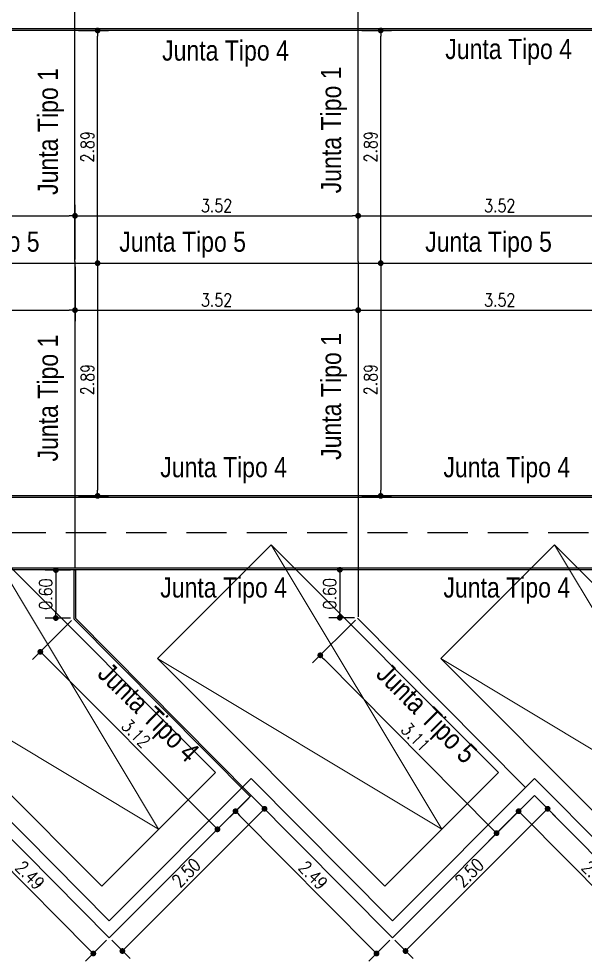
# Model space of a CAD drawing. Header units: millimetres. Extents: x 28448 to 57563, y -116865 to -58388.
# Drawn here: x 28750.3 to 28757.34, y -58466.68 to -58454.97 of the extents above; entities that cross this region are included whole.
import ezdxf

# ---------------------------------------------------------------- set-up
doc = ezdxf.new("R2010")
doc.units = ezdxf.units.MM
doc.header["$PDMODE"] = 35
doc.header["$PDSIZE"] = 0.5
doc.linetypes.add('DASHED', pattern=[0.75, 0.5, -0.25])
doc.layers.get('DEFPOINTS').update_dxf_attribs({"color": 252, "lineweight": 5})
doc.layers.add('-VC-Techos', color=251, linetype='Continuous', lineweight=13)
doc.layers.add('Proyecto de Pavimento', color=4, linetype='Continuous')
doc.styles.add('Angosta', font='romans.shx', dxfattribs={"width": 0.8})
doc.styles.add('ARIAL', font='ARIALN.TTF')
doc.dimstyles.new('JC_1@100', dxfattribs={"dimscale": 0.9, "dimtxt": 0.18, "dimasz": 0.08, "dimexe": 0.15, "dimexo": 0.05, "dimgap": 0.05, "dimtad": 1, "dimzin": 1, "dimdsep": 46, "dimtxsty": 'Angosta', "dimblk1": 'DOT', "dimblk2": 'DOT', "dimsah": 1, "dimcen": 0.09, "dimclrd": 2, "dimclre": 1, "dimclrt": 3, "dimaunit": 1, "dimadec": 3, "dimazin": 0, "dimtfac": 1.8, "dimtmove": 2, "dimatfit": 3, "dimldrblk": 'DOT', "dimfxl": 0.15, "dimtolj": 1, "dimtzin": 0, "dimarcsym": 0})

# ---------------------------------------------------------------- blocks, each defined once
blk = doc.blocks.new('A$C425A0BF6')
at = {"layer": '-VC-Techos', "color": 6, "linetype": 'Continuous'}
for p, q in [((0, 4), (2, 4)), ((0, 0), (0, 4)), ((0, 0), (1, 4)), ((1, 4), (2, 0)), ((2, 4), (2, 0)), ((2, 0), (0, 0))]:
    blk.add_line(p, q, dxfattribs=at)
blk = doc.blocks.new('_Dot')
at = {"color": 0, "linetype": 'ByBlock', "lineweight": -2}
blk.add_line((-0.5, 0), (-1, 0), dxfattribs=at)
at = {"color": 0, "linetype": 'ByBlock', "const_width": 0.5}
blk.add_lwpolyline([(-0.25, 0, 1), (0.25, 0, 1)], format="xyb", close=True, dxfattribs=at)
blk = doc.blocks.new('*D238')
at = {"layer": 'DEFPOINTS', "color": 0, "transparency": 16777216}
for p in [(28715.467, -58458.011), (28716.184, -58460.903), (28771.754, -58460.903)]:
    blk.add_point(p, dxfattribs=at)
at = {"layer": 'Proyecto de Pavimento', "color": 1, "lineweight": -2, "transparency": 16777216}
for p, q in [((28715.512, -58458.011), (28716.319, -58458.011)), ((28771.709, -58460.903), (28716.049, -58460.903))]:
    blk.add_line(p, q, dxfattribs=at)
at = {"layer": 'Proyecto de Pavimento', "color": 2, "lineweight": -2, "transparency": 16777216}
blk.add_line((28716.184, -58458.083), (28716.184, -58460.831), dxfattribs=at)
at = {"layer": 'Proyecto de Pavimento', "color": 2, "lineweight": -2, "transparency": 16777216, "xscale": 0.072, "yscale": 0.072, "zscale": 0.072}
for p, rotation in [((28716.184, -58458.011), 90), ((28716.184, -58460.903), 270)]:
    blk.add_blockref('_Dot', p, dxfattribs=dict(at, rotation=rotation))
at = {"layer": 'Proyecto de Pavimento', "color": 3, "transparency": 16777216, "insert": (28716.058, -58459.457), "char_height": 0.162, "attachment_point": 5, "rotation": 90, "style": 'Angosta'}
blk.add_mtext('\\A1;2.89', dxfattribs=at)
blk = doc.blocks.new('*D272')
at = {"layer": 'DEFPOINTS', "color": 0, "transparency": 16777216}
for p in [(28750.998, -58457.422), (28747.475, -58458.011), (28750.998, -58458.011)]:
    blk.add_point(p, dxfattribs=at)
at = {"layer": 'Proyecto de Pavimento', "color": 1, "lineweight": -2, "transparency": 16777216}
for p, q in [((28747.475, -58457.966), (28747.475, -58457.287)), ((28750.998, -58457.966), (28750.998, -58457.287))]:
    blk.add_line(p, q, dxfattribs=at)
at = {"layer": 'Proyecto de Pavimento', "color": 2, "lineweight": -2, "transparency": 16777216}
blk.add_line((28747.547, -58457.422), (28750.926, -58457.422), dxfattribs=at)
at = {"layer": 'Proyecto de Pavimento', "color": 2, "lineweight": -2, "transparency": 16777216, "xscale": 0.072, "yscale": 0.072, "zscale": 0.072, "rotation": 180}
blk.add_blockref('_Dot', (28747.475, -58457.422), dxfattribs=at)
at = {"layer": 'Proyecto de Pavimento', "color": 2, "lineweight": -2, "transparency": 16777216, "xscale": 0.072, "yscale": 0.072, "zscale": 0.072}
blk.add_blockref('_Dot', (28750.998, -58457.422), dxfattribs=at)
at = {"layer": 'Proyecto de Pavimento', "color": 3, "transparency": 16777216, "insert": (28749.237, -58457.296), "char_height": 0.162, "attachment_point": 5, "style": 'Angosta'}
blk.add_mtext('\\A1;3.52', dxfattribs=at)
blk = doc.blocks.new('*D274')
at = {"layer": 'DEFPOINTS', "color": 0, "transparency": 16777216}
for p in [(28747.475, -58458.011), (28750.998, -58458.011), (28750.998, -58458.595)]:
    blk.add_point(p, dxfattribs=at)
at = {"layer": 'Proyecto de Pavimento', "color": 1, "lineweight": -2, "transparency": 16777216}
for p, q in [((28747.475, -58458.056), (28747.475, -58458.73)), ((28750.998, -58458.056), (28750.998, -58458.73))]:
    blk.add_line(p, q, dxfattribs=at)
at = {"layer": 'Proyecto de Pavimento', "color": 2, "lineweight": -2, "transparency": 16777216}
blk.add_line((28747.547, -58458.595), (28750.926, -58458.595), dxfattribs=at)
at = {"layer": 'Proyecto de Pavimento', "color": 2, "lineweight": -2, "transparency": 16777216, "xscale": 0.072, "yscale": 0.072, "zscale": 0.072, "rotation": 180}
blk.add_blockref('_Dot', (28747.475, -58458.595), dxfattribs=at)
at = {"layer": 'Proyecto de Pavimento', "color": 2, "lineweight": -2, "transparency": 16777216, "xscale": 0.072, "yscale": 0.072, "zscale": 0.072}
blk.add_blockref('_Dot', (28750.998, -58458.595), dxfattribs=at)
at = {"layer": 'Proyecto de Pavimento', "color": 3, "transparency": 16777216, "insert": (28749.237, -58458.469), "char_height": 0.162, "attachment_point": 5, "style": 'Angosta'}
blk.add_mtext('\\A1;3.52', dxfattribs=at)
blk = doc.blocks.new('*D276')
at = {"layer": 'DEFPOINTS', "color": 0, "transparency": 16777216}
for p in [(28754.52, -58457.422), (28750.998, -58458.011), (28754.52, -58458.011)]:
    blk.add_point(p, dxfattribs=at)
at = {"layer": 'Proyecto de Pavimento', "color": 1, "lineweight": -2, "transparency": 16777216}
for p, q in [((28750.998, -58457.966), (28750.998, -58457.287)), ((28754.52, -58457.966), (28754.52, -58457.287))]:
    blk.add_line(p, q, dxfattribs=at)
at = {"layer": 'Proyecto de Pavimento', "color": 2, "lineweight": -2, "transparency": 16777216}
blk.add_line((28751.07, -58457.422), (28754.448, -58457.422), dxfattribs=at)
at = {"layer": 'Proyecto de Pavimento', "color": 2, "lineweight": -2, "transparency": 16777216, "xscale": 0.072, "yscale": 0.072, "zscale": 0.072, "rotation": 180}
blk.add_blockref('_Dot', (28750.998, -58457.422), dxfattribs=at)
at = {"layer": 'Proyecto de Pavimento', "color": 2, "lineweight": -2, "transparency": 16777216, "xscale": 0.072, "yscale": 0.072, "zscale": 0.072}
blk.add_blockref('_Dot', (28754.52, -58457.422), dxfattribs=at)
at = {"layer": 'Proyecto de Pavimento', "color": 3, "transparency": 16777216, "insert": (28752.759, -58457.296), "char_height": 0.162, "attachment_point": 5, "style": 'Angosta'}
blk.add_mtext('\\A1;3.52', dxfattribs=at)
blk = doc.blocks.new('*D277')
at = {"layer": 'DEFPOINTS', "color": 0, "transparency": 16777216}
for p in [(28750.998, -58455.119), (28751.279, -58455.119), (28750.998, -58458.011)]:
    blk.add_point(p, dxfattribs=at)
at = {"layer": 'Proyecto de Pavimento', "color": 1, "lineweight": -2, "transparency": 16777216}
for p, q in [((28751.043, -58455.119), (28751.414, -58455.119)), ((28751.043, -58458.011), (28751.414, -58458.011))]:
    blk.add_line(p, q, dxfattribs=at)
at = {"layer": 'Proyecto de Pavimento', "color": 2, "lineweight": -2, "transparency": 16777216}
blk.add_line((28751.279, -58457.939), (28751.279, -58455.191), dxfattribs=at)
at = {"layer": 'Proyecto de Pavimento', "color": 2, "lineweight": -2, "transparency": 16777216, "xscale": 0.072, "yscale": 0.072, "zscale": 0.072}
for p, rotation in [((28751.279, -58455.119), 90), ((28751.279, -58458.011), 270)]:
    blk.add_blockref('_Dot', p, dxfattribs=dict(at, rotation=rotation))
at = {"layer": 'Proyecto de Pavimento', "color": 3, "transparency": 16777216, "insert": (28751.153, -58456.565), "char_height": 0.162, "attachment_point": 5, "rotation": 90, "style": 'Angosta'}
blk.add_mtext('\\A1;2.89', dxfattribs=at)
blk = doc.blocks.new('*D278')
at = {"layer": 'DEFPOINTS', "color": 0, "transparency": 16777216}
for p in [(28750.998, -58458.011), (28754.52, -58458.011), (28754.52, -58458.595)]:
    blk.add_point(p, dxfattribs=at)
at = {"layer": 'Proyecto de Pavimento', "color": 1, "lineweight": -2, "transparency": 16777216}
for p, q in [((28750.998, -58458.056), (28750.998, -58458.73)), ((28754.52, -58458.056), (28754.52, -58458.73))]:
    blk.add_line(p, q, dxfattribs=at)
at = {"layer": 'Proyecto de Pavimento', "color": 2, "lineweight": -2, "transparency": 16777216}
blk.add_line((28751.07, -58458.595), (28754.448, -58458.595), dxfattribs=at)
at = {"layer": 'Proyecto de Pavimento', "color": 2, "lineweight": -2, "transparency": 16777216, "xscale": 0.072, "yscale": 0.072, "zscale": 0.072, "rotation": 180}
blk.add_blockref('_Dot', (28750.998, -58458.595), dxfattribs=at)
at = {"layer": 'Proyecto de Pavimento', "color": 2, "lineweight": -2, "transparency": 16777216, "xscale": 0.072, "yscale": 0.072, "zscale": 0.072}
blk.add_blockref('_Dot', (28754.52, -58458.595), dxfattribs=at)
at = {"layer": 'Proyecto de Pavimento', "color": 3, "transparency": 16777216, "insert": (28752.759, -58458.469), "char_height": 0.162, "attachment_point": 5, "style": 'Angosta'}
blk.add_mtext('\\A1;3.52', dxfattribs=at)
blk = doc.blocks.new('*D279')
at = {"layer": 'DEFPOINTS', "color": 0, "transparency": 16777216}
for p in [(28750.998, -58458.011), (28750.998, -58460.903), (28751.279, -58460.903)]:
    blk.add_point(p, dxfattribs=at)
at = {"layer": 'Proyecto de Pavimento', "color": 1, "lineweight": -2, "transparency": 16777216}
for p, q in [((28751.043, -58458.011), (28751.414, -58458.011)), ((28751.043, -58460.903), (28751.414, -58460.903))]:
    blk.add_line(p, q, dxfattribs=at)
at = {"layer": 'Proyecto de Pavimento', "color": 2, "lineweight": -2, "transparency": 16777216}
blk.add_line((28751.279, -58458.083), (28751.279, -58460.831), dxfattribs=at)
at = {"layer": 'Proyecto de Pavimento', "color": 2, "lineweight": -2, "transparency": 16777216, "xscale": 0.072, "yscale": 0.072, "zscale": 0.072}
for p, rotation in [((28751.279, -58458.011), 90), ((28751.279, -58460.903), 270)]:
    blk.add_blockref('_Dot', p, dxfattribs=dict(at, rotation=rotation))
at = {"layer": 'Proyecto de Pavimento', "color": 3, "transparency": 16777216, "insert": (28751.153, -58459.457), "char_height": 0.162, "attachment_point": 5, "rotation": 90, "style": 'Angosta'}
blk.add_mtext('\\A1;2.89', dxfattribs=at)
blk = doc.blocks.new('*D280')
at = {"layer": 'DEFPOINTS', "color": 0, "transparency": 16777216}
for p in [(28758.042, -58457.422), (28754.52, -58458.011), (28758.042, -58458.011)]:
    blk.add_point(p, dxfattribs=at)
at = {"layer": 'Proyecto de Pavimento', "color": 1, "lineweight": -2, "transparency": 16777216}
for p, q in [((28754.52, -58457.966), (28754.52, -58457.287)), ((28758.042, -58457.966), (28758.042, -58457.287))]:
    blk.add_line(p, q, dxfattribs=at)
at = {"layer": 'Proyecto de Pavimento', "color": 2, "lineweight": -2, "transparency": 16777216}
blk.add_line((28754.592, -58457.422), (28757.97, -58457.422), dxfattribs=at)
at = {"layer": 'Proyecto de Pavimento', "color": 2, "lineweight": -2, "transparency": 16777216, "xscale": 0.072, "yscale": 0.072, "zscale": 0.072, "rotation": 180}
blk.add_blockref('_Dot', (28754.52, -58457.422), dxfattribs=at)
at = {"layer": 'Proyecto de Pavimento', "color": 2, "lineweight": -2, "transparency": 16777216, "xscale": 0.072, "yscale": 0.072, "zscale": 0.072}
blk.add_blockref('_Dot', (28758.042, -58457.422), dxfattribs=at)
at = {"layer": 'Proyecto de Pavimento', "color": 3, "transparency": 16777216, "insert": (28756.281, -58457.296), "char_height": 0.162, "attachment_point": 5, "style": 'Angosta'}
blk.add_mtext('\\A1;3.52', dxfattribs=at)
blk = doc.blocks.new('*D281')
at = {"layer": 'DEFPOINTS', "color": 0, "transparency": 16777216}
for p in [(28754.52, -58455.119), (28754.801, -58455.119), (28754.52, -58458.011)]:
    blk.add_point(p, dxfattribs=at)
at = {"layer": 'Proyecto de Pavimento', "color": 1, "lineweight": -2, "transparency": 16777216}
for p, q in [((28754.565, -58455.119), (28754.936, -58455.119)), ((28754.565, -58458.011), (28754.936, -58458.011))]:
    blk.add_line(p, q, dxfattribs=at)
at = {"layer": 'Proyecto de Pavimento', "color": 2, "lineweight": -2, "transparency": 16777216}
blk.add_line((28754.801, -58457.939), (28754.801, -58455.191), dxfattribs=at)
at = {"layer": 'Proyecto de Pavimento', "color": 2, "lineweight": -2, "transparency": 16777216, "xscale": 0.072, "yscale": 0.072, "zscale": 0.072}
for p, rotation in [((28754.801, -58455.119), 90), ((28754.801, -58458.011), 270)]:
    blk.add_blockref('_Dot', p, dxfattribs=dict(at, rotation=rotation))
at = {"layer": 'Proyecto de Pavimento', "color": 3, "transparency": 16777216, "insert": (28754.675, -58456.565), "char_height": 0.162, "attachment_point": 5, "rotation": 90, "style": 'Angosta'}
blk.add_mtext('\\A1;2.89', dxfattribs=at)
blk = doc.blocks.new('*D282')
at = {"layer": 'DEFPOINTS', "color": 0, "transparency": 16777216}
for p in [(28754.52, -58458.011), (28758.042, -58458.011), (28758.042, -58458.595)]:
    blk.add_point(p, dxfattribs=at)
at = {"layer": 'Proyecto de Pavimento', "color": 1, "lineweight": -2, "transparency": 16777216}
for p, q in [((28754.52, -58458.056), (28754.52, -58458.73)), ((28758.042, -58458.056), (28758.042, -58458.73))]:
    blk.add_line(p, q, dxfattribs=at)
at = {"layer": 'Proyecto de Pavimento', "color": 2, "lineweight": -2, "transparency": 16777216}
blk.add_line((28754.592, -58458.595), (28757.97, -58458.595), dxfattribs=at)
at = {"layer": 'Proyecto de Pavimento', "color": 2, "lineweight": -2, "transparency": 16777216, "xscale": 0.072, "yscale": 0.072, "zscale": 0.072, "rotation": 180}
blk.add_blockref('_Dot', (28754.52, -58458.595), dxfattribs=at)
at = {"layer": 'Proyecto de Pavimento', "color": 2, "lineweight": -2, "transparency": 16777216, "xscale": 0.072, "yscale": 0.072, "zscale": 0.072}
blk.add_blockref('_Dot', (28758.042, -58458.595), dxfattribs=at)
at = {"layer": 'Proyecto de Pavimento', "color": 3, "transparency": 16777216, "insert": (28756.281, -58458.469), "char_height": 0.162, "attachment_point": 5, "style": 'Angosta'}
blk.add_mtext('\\A1;3.52', dxfattribs=at)
blk = doc.blocks.new('*D283')
at = {"layer": 'DEFPOINTS', "color": 0, "transparency": 16777216}
for p in [(28754.52, -58458.011), (28754.52, -58460.903), (28754.801, -58460.903)]:
    blk.add_point(p, dxfattribs=at)
at = {"layer": 'Proyecto de Pavimento', "color": 1, "lineweight": -2, "transparency": 16777216}
for p, q in [((28754.565, -58458.011), (28754.936, -58458.011)), ((28754.565, -58460.903), (28754.936, -58460.903))]:
    blk.add_line(p, q, dxfattribs=at)
at = {"layer": 'Proyecto de Pavimento', "color": 2, "lineweight": -2, "transparency": 16777216}
blk.add_line((28754.801, -58458.083), (28754.801, -58460.831), dxfattribs=at)
at = {"layer": 'Proyecto de Pavimento', "color": 2, "lineweight": -2, "transparency": 16777216, "xscale": 0.072, "yscale": 0.072, "zscale": 0.072}
for p, rotation in [((28754.801, -58458.011), 90), ((28754.801, -58460.903), 270)]:
    blk.add_blockref('_Dot', p, dxfattribs=dict(at, rotation=rotation))
at = {"layer": 'Proyecto de Pavimento', "color": 3, "transparency": 16777216, "insert": (28754.675, -58459.457), "char_height": 0.162, "attachment_point": 5, "rotation": 90, "style": 'Angosta'}
blk.add_mtext('\\A1;2.89', dxfattribs=at)
blk = doc.blocks.new('*D380')
at = {"layer": 'DEFPOINTS', "color": 0, "transparency": 16777216}
for p in [(28749.668, -58464.627), (28751.423, -58466.394), (28751.226, -58466.59)]:
    blk.add_point(p, dxfattribs=at)
at = {"layer": 'Proyecto de Pavimento', "color": 1, "lineweight": -2, "transparency": 16777216}
for p, q in [((28749.636, -58464.658), (28749.376, -58464.917)), ((28751.391, -58466.426), (28751.13, -58466.685))]:
    blk.add_line(p, q, dxfattribs=at)
at = {"layer": 'Proyecto de Pavimento', "color": 2, "lineweight": -2, "transparency": 16777216}
blk.add_line((28749.522, -58464.873), (28751.175, -58466.539), dxfattribs=at)
at = {"layer": 'Proyecto de Pavimento', "color": 2, "lineweight": -2, "transparency": 16777216, "xscale": 0.072, "yscale": 0.072, "zscale": 0.072}
for p, rotation in [((28749.471, -58464.822), 134.784570945928), ((28751.226, -58466.59), 314.784570945928)]:
    blk.add_blockref('_Dot', p, dxfattribs=dict(at, rotation=rotation))
at = {"layer": 'Proyecto de Pavimento', "color": 3, "transparency": 16777216, "insert": (28750.438, -58465.617), "char_height": 0.162, "attachment_point": 5, "rotation": 314.7846, "style": 'Angosta'}
blk.add_mtext('\\A1;2.49', dxfattribs=at)
blk = doc.blocks.new('*D381')
at = {"layer": 'DEFPOINTS', "color": 0, "transparency": 16777216}
for p in [(28753.191, -58464.627), (28753.355, -58464.791), (28751.423, -58466.394)]:
    blk.add_point(p, dxfattribs=at)
at = {"layer": 'Proyecto de Pavimento', "color": 1, "lineweight": -2, "transparency": 16777216}
for p, q in [((28753.222, -58464.659), (28753.45, -58464.886)), ((28751.455, -58466.426), (28751.683, -58466.654))]:
    blk.add_line(p, q, dxfattribs=at)
at = {"layer": 'Proyecto de Pavimento', "color": 2, "lineweight": -2, "transparency": 16777216}
blk.add_line((28751.638, -58466.508), (28753.304, -58464.842), dxfattribs=at)
at = {"layer": 'Proyecto de Pavimento', "color": 2, "lineweight": -2, "transparency": 16777216, "xscale": 0.072, "yscale": 0.072, "zscale": 0.072}
for p, rotation in [((28753.355, -58464.791), 45), ((28751.587, -58466.559), 225)]:
    blk.add_blockref('_Dot', p, dxfattribs=dict(at, rotation=rotation))
at = {"layer": 'Proyecto de Pavimento', "color": 3, "transparency": 16777216, "insert": (28752.382, -58465.586), "char_height": 0.162, "attachment_point": 5, "rotation": 45, "style": 'Angosta'}
blk.add_mtext('\\A1;2.50', dxfattribs=at)
blk = doc.blocks.new('*D382')
at = {"layer": 'DEFPOINTS', "color": 0, "transparency": 16777216}
for p in [(28753.191, -58464.627), (28754.945, -58466.394), (28754.748, -58466.59)]:
    blk.add_point(p, dxfattribs=at)
at = {"layer": 'Proyecto de Pavimento', "color": 1, "lineweight": -2, "transparency": 16777216}
for p, q in [((28753.159, -58464.658), (28752.898, -58464.917)), ((28754.913, -58466.426), (28754.653, -58466.685))]:
    blk.add_line(p, q, dxfattribs=at)
at = {"layer": 'Proyecto de Pavimento', "color": 2, "lineweight": -2, "transparency": 16777216}
blk.add_line((28753.045, -58464.873), (28754.698, -58466.539), dxfattribs=at)
at = {"layer": 'Proyecto de Pavimento', "color": 2, "lineweight": -2, "transparency": 16777216, "xscale": 0.072, "yscale": 0.072, "zscale": 0.072}
for p, rotation in [((28752.994, -58464.822), 134.784570945928), ((28754.748, -58466.59), 314.784570945928)]:
    blk.add_blockref('_Dot', p, dxfattribs=dict(at, rotation=rotation))
at = {"layer": 'Proyecto de Pavimento', "color": 3, "transparency": 16777216, "insert": (28753.96, -58465.617), "char_height": 0.162, "attachment_point": 5, "rotation": 314.7846, "style": 'Angosta'}
blk.add_mtext('\\A1;2.49', dxfattribs=at)
blk = doc.blocks.new('*D383')
at = {"layer": 'DEFPOINTS', "color": 0, "transparency": 16777216}
for p in [(28756.713, -58464.627), (28756.877, -58464.791), (28754.945, -58466.394)]:
    blk.add_point(p, dxfattribs=at)
at = {"layer": 'Proyecto de Pavimento', "color": 1, "lineweight": -2, "transparency": 16777216}
for p, q in [((28756.745, -58464.659), (28756.973, -58464.886)), ((28754.977, -58466.426), (28755.205, -58466.654))]:
    blk.add_line(p, q, dxfattribs=at)
at = {"layer": 'Proyecto de Pavimento', "color": 2, "lineweight": -2, "transparency": 16777216}
blk.add_line((28755.16, -58466.508), (28756.826, -58464.842), dxfattribs=at)
at = {"layer": 'Proyecto de Pavimento', "color": 2, "lineweight": -2, "transparency": 16777216, "xscale": 0.072, "yscale": 0.072, "zscale": 0.072}
for p, rotation in [((28756.877, -58464.791), 45), ((28755.109, -58466.559), 225)]:
    blk.add_blockref('_Dot', p, dxfattribs=dict(at, rotation=rotation))
at = {"layer": 'Proyecto de Pavimento', "color": 3, "transparency": 16777216, "insert": (28755.904, -58465.586), "char_height": 0.162, "attachment_point": 5, "rotation": 45, "style": 'Angosta'}
blk.add_mtext('\\A1;2.50', dxfattribs=at)
blk = doc.blocks.new('*D384')
at = {"layer": 'DEFPOINTS', "color": 0, "transparency": 16777216}
for p in [(28756.713, -58464.627), (28758.468, -58466.394), (28758.271, -58466.59)]:
    blk.add_point(p, dxfattribs=at)
at = {"layer": 'Proyecto de Pavimento', "color": 1, "lineweight": -2, "transparency": 16777216}
for p, q in [((28756.681, -58464.658), (28756.42, -58464.917)), ((28758.436, -58466.426), (28758.175, -58466.685))]:
    blk.add_line(p, q, dxfattribs=at)
at = {"layer": 'Proyecto de Pavimento', "color": 2, "lineweight": -2, "transparency": 16777216}
blk.add_line((28756.567, -58464.873), (28758.22, -58466.539), dxfattribs=at)
at = {"layer": 'Proyecto de Pavimento', "color": 2, "lineweight": -2, "transparency": 16777216, "xscale": 0.072, "yscale": 0.072, "zscale": 0.072}
for p, rotation in [((28756.516, -58464.822), 134.784570945928), ((28758.271, -58466.59), 314.784570945928)]:
    blk.add_blockref('_Dot', p, dxfattribs=dict(at, rotation=rotation))
at = {"layer": 'Proyecto de Pavimento', "color": 3, "transparency": 16777216, "insert": (28757.483, -58465.617), "char_height": 0.162, "attachment_point": 5, "rotation": 314.7846, "style": 'Angosta'}
blk.add_mtext('\\A1;2.49', dxfattribs=at)
blk = doc.blocks.new('*D400')
at = {"layer": 'DEFPOINTS', "color": 0, "transparency": 16777216}
for p in [(28750.988, -58461.825), (28750.76, -58462.421), (28750.988, -58462.421)]:
    blk.add_point(p, dxfattribs=at)
at = {"layer": 'Proyecto de Pavimento', "color": 1, "lineweight": -2, "transparency": 16777216}
for p, q in [((28750.943, -58461.825), (28750.625, -58461.825)), ((28750.943, -58462.421), (28750.625, -58462.421))]:
    blk.add_line(p, q, dxfattribs=at)
at = {"layer": 'Proyecto de Pavimento', "color": 2, "lineweight": -2, "transparency": 16777216}
blk.add_line((28750.76, -58461.897), (28750.76, -58462.349), dxfattribs=at)
at = {"layer": 'Proyecto de Pavimento', "color": 2, "lineweight": -2, "transparency": 16777216, "xscale": 0.072, "yscale": 0.072, "zscale": 0.072}
for p, rotation in [((28750.76, -58461.825), 90), ((28750.76, -58462.421), 270)]:
    blk.add_blockref('_Dot', p, dxfattribs=dict(at, rotation=rotation))
at = {"layer": 'Proyecto de Pavimento', "color": 3, "transparency": 16777216, "insert": (28750.634, -58462.123), "char_height": 0.162, "attachment_point": 5, "rotation": 90, "style": 'Angosta'}
blk.add_mtext('\\A1;0.60', dxfattribs=at)
blk = doc.blocks.new('*D401')
at = {"layer": 'DEFPOINTS', "color": 0, "transparency": 16777216}
for p in [(28754.52, -58461.821), (28754.292, -58462.417), (28754.52, -58462.417)]:
    blk.add_point(p, dxfattribs=at)
at = {"layer": 'Proyecto de Pavimento', "color": 1, "lineweight": -2, "transparency": 16777216}
for p, q in [((28754.475, -58461.821), (28754.157, -58461.821)), ((28754.475, -58462.417), (28754.157, -58462.417))]:
    blk.add_line(p, q, dxfattribs=at)
at = {"layer": 'Proyecto de Pavimento', "color": 2, "lineweight": -2, "transparency": 16777216}
blk.add_line((28754.292, -58461.893), (28754.292, -58462.345), dxfattribs=at)
at = {"layer": 'Proyecto de Pavimento', "color": 2, "lineweight": -2, "transparency": 16777216, "xscale": 0.072, "yscale": 0.072, "zscale": 0.072}
for p, rotation in [((28754.292, -58461.821), 90), ((28754.292, -58462.417), 270)]:
    blk.add_blockref('_Dot', p, dxfattribs=dict(at, rotation=rotation))
at = {"layer": 'Proyecto de Pavimento', "color": 3, "transparency": 16777216, "insert": (28754.166, -58462.119), "char_height": 0.162, "attachment_point": 5, "rotation": 90, "style": 'Angosta'}
blk.add_mtext('\\A1;0.60', dxfattribs=at)
blk = doc.blocks.new('*D413')
at = {"layer": 'DEFPOINTS', "color": 0, "transparency": 16777216}
for p in [(28750.988, -58462.421), (28753.191, -58464.627), (28752.77, -58465.047)]:
    blk.add_point(p, dxfattribs=at)
at = {"layer": 'Proyecto de Pavimento', "color": 1, "lineweight": -2, "transparency": 16777216}
for p, q in [((28750.956, -58462.453), (28750.471, -58462.937)), ((28753.159, -58464.658), (28752.674, -58465.142))]:
    blk.add_line(p, q, dxfattribs=at)
at = {"layer": 'Proyecto de Pavimento', "color": 2, "lineweight": -2, "transparency": 16777216}
blk.add_line((28750.618, -58462.892), (28752.719, -58464.996), dxfattribs=at)
at = {"layer": 'Proyecto de Pavimento', "color": 2, "lineweight": -2, "transparency": 16777216, "xscale": 0.072, "yscale": 0.072, "zscale": 0.072}
for p, rotation in [((28750.567, -58462.841), 134.968367248222), ((28752.77, -58465.047), 314.968367248222)]:
    blk.add_blockref('_Dot', p, dxfattribs=dict(at, rotation=rotation))
at = {"layer": 'Proyecto de Pavimento', "color": 3, "transparency": 16777216, "insert": (28751.757, -58463.855), "char_height": 0.162, "attachment_point": 5, "rotation": 314.9684, "style": 'Angosta'}
blk.add_mtext('\\A1;3.12', dxfattribs=at)
blk = doc.blocks.new('*D414')
at = {"layer": 'DEFPOINTS', "color": 0, "transparency": 16777216}
for p in [(28754.52, -58462.417), (28756.713, -58464.627), (28756.242, -58465.094)]:
    blk.add_point(p, dxfattribs=at)
at = {"layer": 'Proyecto de Pavimento', "color": 1, "lineweight": -2, "transparency": 16777216}
for p, q in [((28754.488, -58462.449), (28753.953, -58462.979)), ((28756.681, -58464.658), (28756.146, -58465.189))]:
    blk.add_line(p, q, dxfattribs=at)
at = {"layer": 'Proyecto de Pavimento', "color": 2, "lineweight": -2, "transparency": 16777216}
blk.add_line((28754.1, -58462.935), (28756.191, -58465.043), dxfattribs=at)
at = {"layer": 'Proyecto de Pavimento', "color": 2, "lineweight": -2, "transparency": 16777216, "xscale": 0.072, "yscale": 0.072, "zscale": 0.072}
for p, rotation in [((28754.049, -58462.884), 134.7845709458947), ((28756.242, -58465.094), 314.7845709458947)]:
    blk.add_blockref('_Dot', p, dxfattribs=dict(at, rotation=rotation))
at = {"layer": 'Proyecto de Pavimento', "color": 3, "transparency": 16777216, "insert": (28755.235, -58463.9), "char_height": 0.162, "attachment_point": 5, "rotation": 314.7846, "style": 'Angosta'}
blk.add_mtext('\\A1;3.11', dxfattribs=at)

msp = doc.modelspace()

# ---------------------------------------------------------------- linework, layer by layer
at = {"layer": 'Proyecto de Pavimento', "color": 6}
for p, q in [((28753.1767, -58464.6408), (28750.9876, -58462.4352)), ((28753.1908, -58464.6267), (28751.0076, -58462.4269))]:
    msp.add_line(p, q, dxfattribs=at)
at = {"layer": 'Proyecto de Pavimento', "color": 7}
msp.add_line((28756.6004, -58464.5273), (28754.513, -58462.4241), dxfattribs=at)
at = {"layer": 'Proyecto de Pavimento'}
for p, q in [((28751.4235, -58466.1819), (28749.6689, -58464.4142)), ((28753.1912, -58464.4142), (28751.4235, -58466.1819)), ((28754.9458, -58466.1819), (28753.1912, -58464.4142)), ((28756.7136, -58464.4142), (28754.9458, -58466.1819)), ((28758.4681, -58466.1819), (28756.7136, -58464.4142)), ((28751.4231, -58466.3945), (28749.6685, -58464.6267)), ((28753.1908, -58464.6267), (28751.4231, -58466.3945)), ((28754.9454, -58466.3945), (28753.1908, -58464.6267)), ((28756.7132, -58464.6267), (28754.9454, -58466.3945)), ((28758.4677, -58466.3945), (28756.7132, -58464.6267))]:
    msp.add_line(p, q, dxfattribs=at)
at = {"layer": 'Proyecto de Pavimento', "color": 3}
for points in [[(28750.9977, -58457.991), (28750.9976, -58454.191)], [(28754.52, -58457.991), (28754.5199, -58454.191)], [(28750.9977, -58457.991), (28750.9976, -58461.801)], [(28754.52, -58457.991), (28754.5199, -58461.801)]]:
    msp.add_lwpolyline(points, dxfattribs=at)
at = {"layer": 'Proyecto de Pavimento', "color": 6}
for points in [[(28771.7313, -58455.099), (28715.3991, -58455.099)], [(28771.7313, -58455.119), (28715.3991, -58455.119)], [(28771.7313, -58460.9229), (28715.3938, -58460.9229)], [(28771.7313, -58460.9029), (28715.3991, -58460.9029)], [(28771.7313, -58461.801), (28715.1631, -58461.801)], [(28771.7313, -58461.821), (28715.183, -58461.821)], [(28750.9876, -58462.4352), (28750.9876, -58461.821)], [(28751.0076, -58462.4269), (28751.0076, -58461.821)]]:
    msp.add_lwpolyline(points, dxfattribs=at)
at = {"layer": 'Proyecto de Pavimento', "color": 7}
for points in [[(28715.0848, -58458.011), (28774.404, -58458.011)], [(28754.5199, -58461.801), (28754.5199, -58462.4071)]]:
    msp.add_lwpolyline(points, dxfattribs=at)
at = {"layer": 'Proyecto de Pavimento', "linetype": 'DASHED'}
msp.add_lwpolyline([(28770.8845, -58461.3612), (28715.0865, -58461.3612)], dxfattribs=at)
at = {"layer": 'Proyecto de Pavimento'}
msp.add_lwpolyline([(28750.9876, -58461.821), (28751.0076, -58461.821)], dxfattribs=at)

# ---------------------------------------------------------------- block references
at = {"layer": '-VC-Techos', "color": 6, "linetype": 'Continuous', "rotation": 225.0000000000001}
for p in [(28749.917, -58461.511, -499.7933), (28753.4393, -58461.511, -499.7933), (28756.9616, -58461.511, -499.7933)]:
    msp.add_blockref('A$C425A0BF6', p, dxfattribs=at)

# ---------------------------------------------------------------- texts
at = {"layer": 'Proyecto de Pavimento', "color": 0, "style": 'ARIAL'}
for s, p in [('Junta Tipo 4', (28752.0817, -58455.4936)), ('Junta Tipo 4', (28755.6041, -58455.4736)), ('Junta Tipo 5', (28748.9811, -58457.8688)), ('Junta Tipo 5', (28751.5486, -58457.8688)), ('Junta Tipo 5', (28755.3538, -58457.8688)), ('Junta Tipo 4', (28752.0586, -58460.6712)), ('Junta Tipo 4', (28755.5809, -58460.6712)), ('Junta Tipo 4', (28752.0586, -58462.1664)), ('Junta Tipo 4', (28755.5809, -58462.1664))]:
    msp.add_text(s, height=0.25, dxfattribs=at).set_placement(p)
for s, rotation, p in [('Junta Tipo 1', 90, (28750.7853, -58457.1623)), ('Junta Tipo 1', 90, (28754.3077, -58457.1423)), ('Junta Tipo 1', 90, (28754.3077, -58460.4554)), ('Junta Tipo 1', 90, (28750.7853, -58460.4754)), ('Junta Tipo 4', 315.68466, (28751.2635, -58463.1313)), ('Junta Tipo 5', 315.03401, (28754.7277, -58463.1339))]:
    msp.add_text(s, height=0.25, rotation=rotation, dxfattribs=at).set_placement(p)

# ---------------------------------------------------------------- dimensions: what is measured, and where the dimension line sits
at = {"layer": 'Proyecto de Pavimento'}
for base, p1, p2, angle, picture, middle in [((28751.279, -58455.119), (28750.9977, -58458.011), (28750.9976, -58455.119), 90, '*D277', (28751.153, -58456.565)), ((28754.8013, -58455.119), (28754.52, -58458.011), (28754.5199, -58455.119), 90, '*D281', (28754.6753, -58456.565)), ((28716.1841, -58460.9029), (28715.467, -58458.011), (28771.7544, -58460.9029), 90, '*D238', (28716.0581, -58459.457)), ((28751.279, -58460.9029), (28750.9977, -58458.011), (28750.9977, -58460.9029), 90, '*D279', (28751.153, -58459.457)), ((28754.8013, -58460.9029), (28754.52, -58458.011), (28754.52, -58460.9029), 90, '*D283', (28754.6753, -58459.457)), ((28750.7598, -58462.4212), (28750.9876, -58461.8251), (28750.9876, -58462.4212), 270, '*D400', (28750.6338, -58462.1231)), ((28754.2921, -58462.417), (28754.5199, -58461.821), (28754.5199, -58462.417), 270, '*D401', (28754.1661, -58462.119))]:
    dim = msp.add_linear_dim(base=base, p1=p1, p2=p2, angle=angle, dimstyle='JC_1@100', dxfattribs=at)
    dim.commit()
    dim.dimension.update_dxf_attribs({"geometry": picture, "text_midpoint": middle})
for base, p1, p2, picture, middle in [((28750.9977, -58457.422), (28747.4754, -58458.011), (28750.9977, -58458.011), '*D272', (28749.2365, -58457.296)), ((28754.52, -58457.422), (28750.9977, -58458.011), (28754.52, -58458.011), '*D276', (28752.7588, -58457.296)), ((28758.0423, -58457.422), (28754.52, -58458.011), (28758.0423, -58458.011), '*D280', (28756.2811, -58457.296)), ((28750.9977, -58458.5953), (28747.4754, -58458.011), (28750.9977, -58458.011), '*D274', (28749.2365, -58458.4693)), ((28754.52, -58458.5953), (28750.9977, -58458.011), (28754.52, -58458.011), '*D278', (28752.7588, -58458.4693)), ((28758.0423, -58458.5953), (28754.52, -58458.011), (28758.0423, -58458.011), '*D282', (28756.2811, -58458.4693))]:
    dim = msp.add_linear_dim(base=base, p1=p1, p2=p2, dimstyle='JC_1@100', dxfattribs=at)
    dim.commit()
    dim.dimension.update_dxf_attribs({"geometry": picture, "text_midpoint": middle})
for p1, p2, distance, picture, middle in [((28754.5199, -58462.417), (28756.713, -58464.6267), -0.6634, '*D414', (28755.235, -58463.9004)), ((28750.9876, -58462.4212), (28753.1907, -58464.6267), -0.5947, '*D413', (28751.7575, -58463.8552)), ((28749.6683, -58464.6267), (28751.4229, -58466.3945), -0.2774, '*D380', (28750.4382, -58465.6172)), ((28751.4229, -58466.3945), (28753.1907, -58464.6267), -0.2322, '*D381', (28752.3818, -58465.5856)), ((28753.1907, -58464.6267), (28754.9452, -58466.3945), -0.2774, '*D382', (28753.9605, -58465.6172)), ((28754.9452, -58466.3945), (28756.713, -58464.6267), -0.2322, '*D383', (28755.9042, -58465.5856)), ((28756.713, -58464.6267), (28758.4675, -58466.3945), -0.2774, '*D384', (28757.4828, -58465.6172))]:
    dim = msp.add_aligned_dim(p1=p1, p2=p2, distance=distance, dimstyle='JC_1@100', dxfattribs=at)
    dim.commit()
    dim.dimension.update_dxf_attribs({"geometry": picture, "text_midpoint": middle})

doc.saveas('drawing.dxf')
